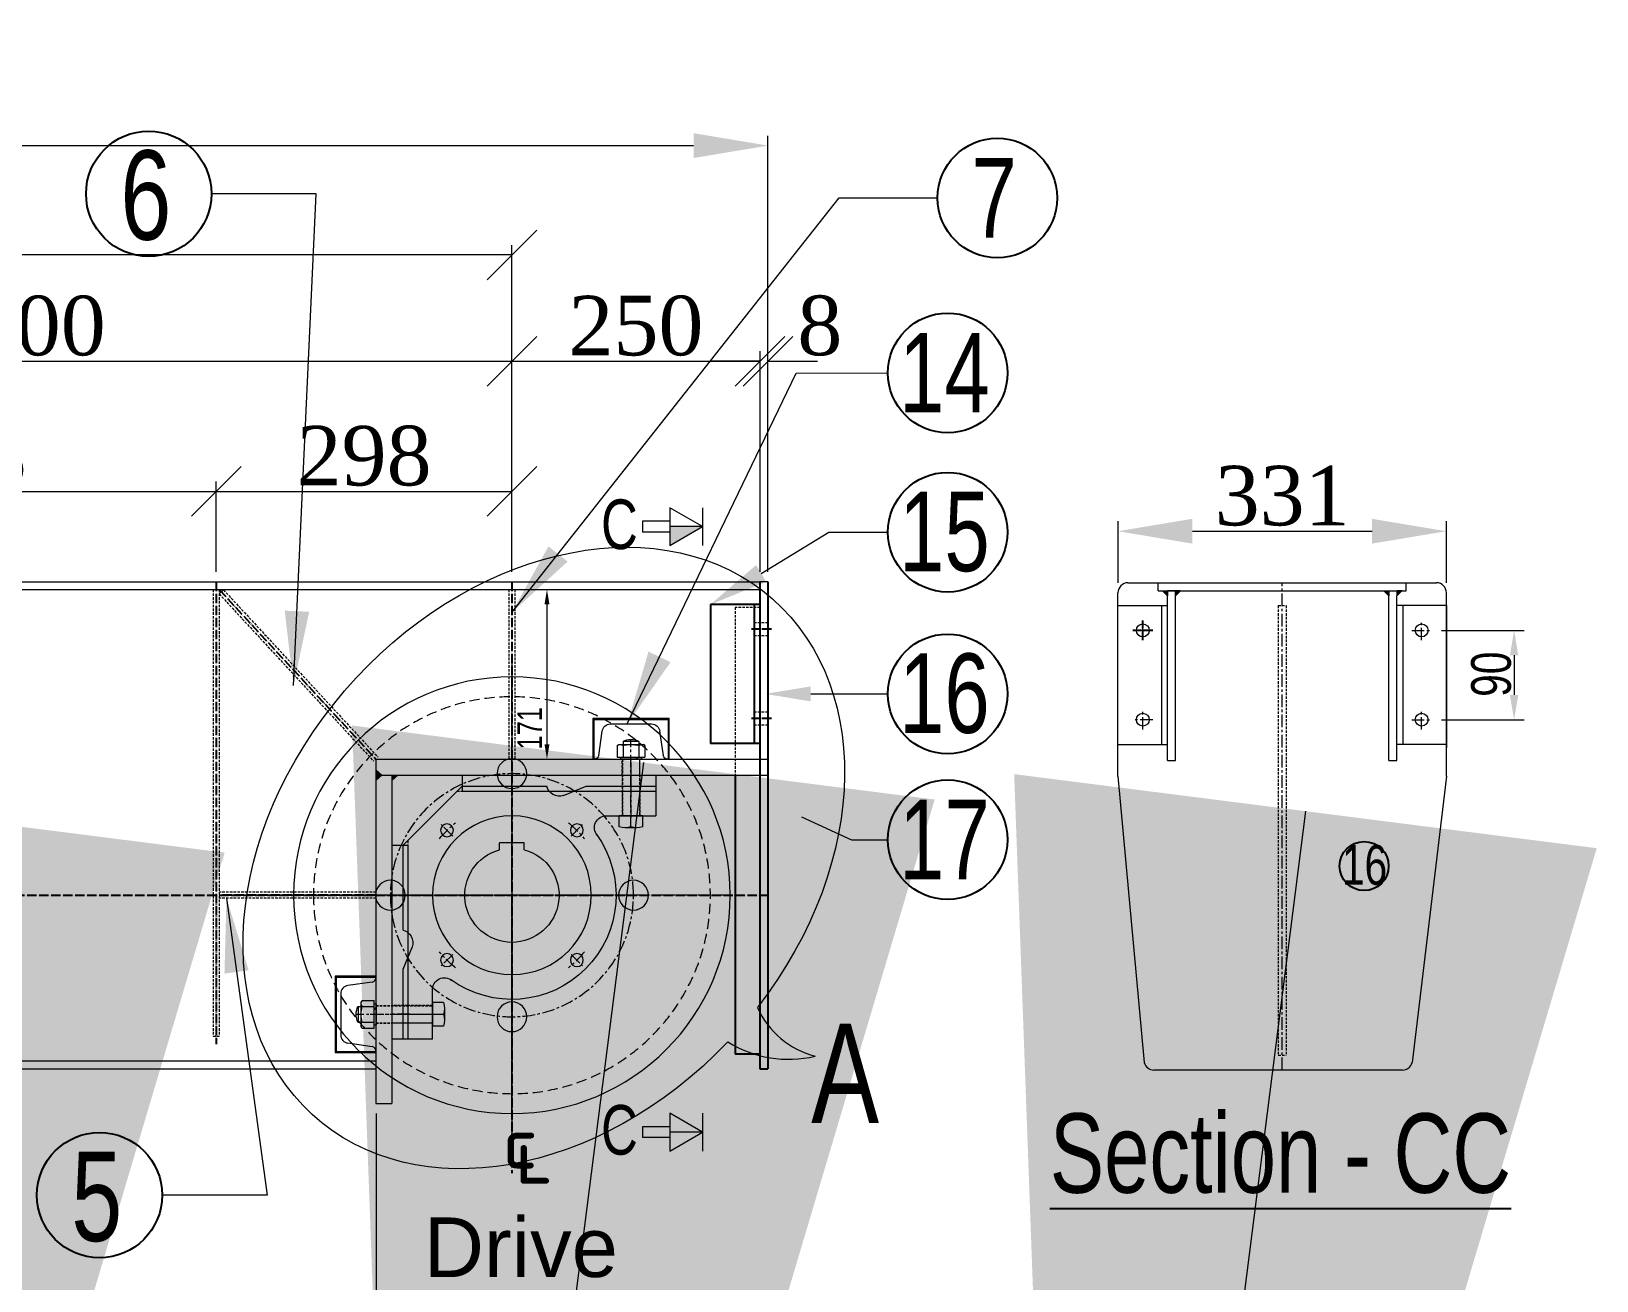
# Model space of a CAD drawing. Extents: x -1308 to 40334, y 1812 to 41869.
# Drawn here: x 29837 to 31415, y 39043 to 40302 of the extents above; entities that cross this region are included whole.
import ezdxf
from ezdxf import colors
from ezdxf.entities.mleader import LeaderData, LeaderLine
from ezdxf.math import Vec2, Vec3

# ---------------------------------------------------------------- set-up
doc = ezdxf.new("R2010")
doc.units = 0
doc.header["$LTSCALE"] = 0.4
doc.header["$MEASUREMENT"] = 0
for name, pattern in [('ACAD_ISO04W100', [30, 24, -3, 0, -3]), ('ACAD_ISO05W100', [33, 24, -3, 0, -3, 0, -3]), ('CENTER', [50.8, 31.75, -6.35, 6.35, -6.35]), ('HIDDEN', [9.525, 6.35, -3.175])]:
    doc.linetypes.add(name, pattern=pattern)
doc.layers.get('0').update_dxf_attribs({"lineweight": 20})
for name, color, linetype, lineweight in [('C.L', 3, 'CENTER', 9), ('CENTRE', 3, 'CENTER', 9), ('Dim', 7, 'Continuous', 9), ('Hidden', 2, 'HIDDEN', 13)]:
    doc.layers.add(name, color=color, linetype=linetype, lineweight=lineweight)
doc.styles.add('Rome', font='times.ttf')
doc.styles.get("Standard").update_dxf_attribs({"font": 'swisscl.ttf'})
doc.dimstyles.new('swaminathan$0', dxfattribs={"dimscale": 5, "dimtxt": 5, "dimasz": 3, "dimexe": 2, "dimexo": 2, "dimgap": 1, "dimtad": 1, "dimzin": 9, "dimdsep": 46, "dimtxsty": 'Standard', "dimcen": -2, "dimclrd": 256, "dimclre": 256, "dimclrt": 256, "dimadec": 0, "dimazin": 0, "dimtfac": 0.7, "dimtofl": 0, "dimtmove": 1, "dimatfit": 3, "dimfxl": 1, "dimtolj": 2, "dimtzin": 9, "dimlwd": -1, "dimlwe": -1, "dimarcsym": 0})
doc.dimstyles.new('swaminathan$7', dxfattribs={"dimscale": 5, "dimtxt": 5, "dimasz": 5, "dimexe": 2, "dimexo": 2, "dimgap": 3, "dimtad": 1, "dimzin": 9, "dimdsep": 46, "dimtxsty": 'Standard', "dimcen": 2, "dimclrd": 256, "dimclre": 256, "dimadec": 0, "dimazin": 0, "dimtfac": 0.7, "dimtofl": 0, "dimtmove": 1, "dimatfit": 3, "dimfxl": 1, "dimtolj": 2, "dimtzin": 9, "dimlwd": -1, "dimlwe": -1, "dimarcsym": 0})

# ---------------------------------------------------------------- blocks, each defined once
blk = doc.blocks.new('400 wh 15T LT sv')
at = {"color": 0}
for p, q in [((2369.8, 79), (2369.8, 86.1)), ((2369.8, 86.1), (2394.8, 86.1)), ((2394.8, 79), (2394.8, 86.1))]:
    blk.add_line(p, q, dxfattribs=at)
for centre, radius in [((2382.3, 33.2), 220), ((2382.3, 155.7), 15), ((2259.8, 33.2), 15), ((2504.8, 33.2), 15), ((2382.3, -89.3), 15)]:
    blk.add_circle(centre, radius, dxfattribs=at)
at = {"linetype": 'CENTER'}
blk.add_circle((2382.3, 33.2), 122.5, dxfattribs=at)
blk.add_arc((2382.3, 33.2), 47.5, 105.2575, 74.7425)
at = {"layer": 'C.L', "color": 0}
for p, q in [((2382.3, -186.8), (2382.3, 253.2)), ((2162.3, 33.2), (2602.3, 33.2))]:
    blk.add_line(p, q, dxfattribs=at)
at = {"layer": 'Hidden', "color": 0, "ltscale": 4}
blk.add_circle((2382.3, 33.2), 200, dxfattribs=at)
blk = doc.blocks.new('22218 L Block fv')
for p, q in [((-1422.7, 494.9), (-1492.7, 494.9)), ((-1492.7, 494.9), (-1492.7, 464.9)), ((-1399.6, 485.4), (-1422.7, 494.9)), ((-1297.7, 494.9), (-1382.7, 494.9)), ((-1237.7, 434.9), (-1297.7, 494.9)), ((-1442.7, 464.9), (-1492.7, 464.9)), ((-1237.7, 434.9), (-1237.7, 349.9)), ((-1247.2, 333), (-1237.7, 309.9)), ((-1237.7, 309.9), (-1237.7, 239.9)), ((-1267.7, 239.9), (-1267.7, 289.9)), ((-1267.7, 239.9), (-1237.7, 239.9))]:
    blk.add_line(p, q)
for centre, radius in [((-1347.7, 384.9), 80), ((-1413.2, 450.3), 6.5), ((-1282.3, 450.3), 6.5), ((-1413.2, 319.5), 6.5), ((-1282.3, 319.5), 6.5)]:
    blk.add_circle(centre, radius)
for centre, radius, start, end in [((-1395.6, 498), 13.2, 252.4205, 346.3054), ((-1442.9, 452.9), 12, 320.4967, 90.9275), ((-1347.7, 384.9), 105, 144.0022, 305.9978), ((-1442.9, 452.9), 12, 319.396, 319.4481), ((-1234.6, 337), 13.2, 103.6946, 197.5795), ((-1279.7, 289.7), 12, 359.0725, 129.5033)]:
    blk.add_arc(centre, radius, start, end)
at = {"layer": 'C.L'}
for p, q in [((-1467.7, 496.4), (-1467.7, 461.7)), ((-1347.7, 499.5), (-1347.7, 279.9)), ((-1347.7, 485.5), (-1347.7, 469.2)), ((-1407.3, 444.5), (-1419, 456.1)), ((-1288.2, 444.5), (-1276.5, 456.1)), ((-1233.4, 384.9), (-1452.7, 384.9)), ((-1448.4, 384.9), (-1432.1, 384.9)), ((-1247.1, 384.9), (-1263.4, 384.9)), ((-1407.3, 325.3), (-1419, 313.6)), ((-1288.2, 325.3), (-1276.5, 313.6)), ((-1347.7, 284.2), (-1347.7, 300.5)), ((-1235.7, 264.9), (-1269.7, 264.9))]:
    blk.add_line(p, q, dxfattribs=at)
for centre, start, end in [((-1340.7, 377.8), 128.5683, 141.4317), ((-1354.8, 377.8), 38.5683, 51.4317), ((-1340.7, 391.9), 218.5683, 231.4317), ((-1354.8, 391.9), 308.5683, 321.4317)]:
    blk.add_arc(centre, 102.5, start, end, dxfattribs=at)
at = {"layer": 'Hidden'}
for p, q in [((-1410.6, 489.9), (-1492.7, 489.9)), ((-1476.5, 489.9), (-1476.5, 464.9)), ((-1459, 489.9), (-1459, 464.9)), ((-1292.2, 489.9), (-1385.2, 489.9)), ((-1242.7, 439.9), (-1242.7, 347.5)), ((-1242.7, 322.1), (-1242.7, 239.9)), ((-1267.7, 273.6), (-1242.7, 273.6)), ((-1267.7, 256.1), (-1242.7, 256.1))]:
    blk.add_line(p, q, dxfattribs=at)
blk = doc.blocks.new('22218 Key fv')
for p, q in [((-1302.7, 182.6), (-1497.7, 182.6)), ((-1497.7, 182.6), (-1497.7, 166.6)), ((-1302.7, 182.6), (-1302.7, 166.6)), ((-1302.7, 166.6), (-1497.7, 166.6))]:
    blk.add_line(p, q)
at = {"layer": 'C.L'}
blk.add_line((-1472.7, 184.6), (-1472.7, 164.6), dxfattribs=at)
at = {"layer": 'Hidden'}
for p, q in [((-1481.5, 182.6), (-1481.5, 166.6)), ((-1464, 182.6), (-1464, 166.6))]:
    blk.add_line(p, q, dxfattribs=at)
blk = doc.blocks.new('ISMC 75')
for p, q in [((136.8, 97), (136.8, 22)), ((136.8, 97), (176.8, 97)), ((176.8, 97), (176.8, 96.5)), ((141.2, 80.2), (141.2, 38.8)), ((172.9, 92), (148.5, 88.6)), ((136.8, 22), (176.8, 22)), ((172.9, 26.9), (148.5, 30.4)), ((176.8, 22), (176.8, 22.5))]:
    blk.add_line(p, q)
for centre, radius, start, end in [((172.3, 96.5), 4.5, 278, 0), ((149.7, 80.2), 8.5, 98, 180), ((149.7, 38.8), 8.5, 180, 262), ((172.3, 22.5), 4.5, 360, 82)]:
    blk.add_arc(centre, radius, start, end)
blk = doc.blocks.new('A$C33674D96')
blk.add_blockref('ISMC 75', (-136.8, -97))
blk = doc.blocks.new('gfhjfgj')
for p, q in [((-1133.4, -173), (-1133.4, -188)), ((-1117.4, -173), (-1117.4, -188)), ((-1139.3, -177), (-1139.3, -189)), ((-1111.6, -189), (-1139.3, -189)), ((-1113, -176), (-1137.9, -176)), ((-1133.4, -176), (-1136.4, -176)), ((-1136.1, -189), (-1136.1, -191)), ((-1117.4, -176), (-1133.4, -176)), ((-1133.4, -182), (-1133.4, -189)), ((-1114.6, -176), (-1117.4, -176)), ((-1117.4, -182), (-1117.4, -189)), ((-1114.8, -189), (-1114.8, -191)), ((-1111.6, -177), (-1111.6, -189)), ((-1136.1, -191), (-1114.8, -191)), ((-1137.4, -259), (-1137.4, -248)), ((-1137.4, -248), (-1113.4, -248)), ((-1113.4, -259), (-1113.4, -248)), ((-1131.4, -260), (-1125.4, -260)), ((-1125.4, -260), (-1119.4, -260))]:
    blk.add_line(p, q)
at = {"color": 0}
for p, q in [((-1133.4, -173), (-1117.4, -173)), ((-1139.3, -177), (-1137.9, -176)), ((-1132.7, -191), (-1130.5, -189)), ((-1132, -191), (-1129.8, -189)), ((-1111.6, -177), (-1113, -176))]:
    blk.add_line(p, q, dxfattribs=at)
for centre, radius, start, end in [((-1125.4, -188), 17, 61.9275, 118.0725), ((-1136.4, -180.8), 4.78, 52.2509, 127.7491), ((-1125.4, -208.5), 32.5, 75.75, 104.25), ((-1114.5, -180.8), 4.78, 52.2509, 127.7491), ((-1131.4, -241.5), 18.5, 251.0754, 288.9246), ((-1119.4, -241.5), 18.5, 251.0754, 288.9246)]:
    blk.add_arc(centre, radius, start, end)
at = {"layer": 'CENTRE'}
blk.add_line((-1125.4, -260), (-1125.4, -171), dxfattribs=at)
at = {"layer": 'Hidden'}
for p, q in [((-1133.9, -191), (-1133.9, -248)), ((-1116.9, -191), (-1116.9, -248))]:
    blk.add_line(p, q, dxfattribs=at)
blk = doc.blocks.new('*D979')
at = {"transparency": 16777216}
for p, q in [((27008.3, 39236.6), (27008.3, 38996.1)), ((30184.3, 39211.6), (30184.3, 38996.1)), ((27023.3, 39006.1), (30169.3, 39006.1))]:
    blk.add_line(p, q, dxfattribs=at)
for points in [[(27023.3, 39008.6), (27023.3, 39003.6), (27008.3, 39006.1)], [(30169.3, 39008.6), (30169.3, 39003.6), (30184.3, 39006.1)]]:
    blk.add_solid(points, dxfattribs=at)
at = {"transparency": 16777216, "insert": (29725.8, 39023.9), "char_height": 25, "attachment_point": 5}
blk.add_mtext('\\A2;3176', dxfattribs=at)
blk = doc.blocks.new('*D1133')
at = {"layer": 'Dim', "transparency": 16777216}
for p, q in [((26613.3, 39757.6), (26613.3, 40197)), ((26688.3, 40187), (30504.3, 40187)), ((30579.3, 39757.6), (30579.3, 40197))]:
    blk.add_line(p, q, dxfattribs=at)
for points in [[(26688.3, 40199.5), (26688.3, 40174.5), (26613.3, 40187)], [(30504.3, 40199.5), (30504.3, 40174.5), (30579.3, 40187)]]:
    blk.add_solid(points, dxfattribs=at)
at = {"layer": 'Dim', "lineweight": -2, "transparency": 16777216, "insert": (28596.3, 40222.6), "char_height": 60, "attachment_point": 5, "style": 'Rome'}
blk.add_mtext('\\A2;3966', dxfattribs=at)
blk = doc.blocks.new('_Oblique')
at = {"layer": 'Dim', "color": 0, "lineweight": -2}
blk.add_line((-0.5, -0.5), (0.5, 0.5), dxfattribs=at)
blk = doc.blocks.new('*D1136')
at = {"layer": 'Dim', "transparency": 16777216}
for p, q in [((26871.3, 39757.6), (26871.3, 40086.8)), ((30321.3, 40076.8), (26871.3, 40076.8)), ((30321.3, 39757.6), (30321.3, 40086.8))]:
    blk.add_line(p, q, dxfattribs=at)
at = {"layer": 'Dim', "transparency": 16777216, "xscale": 50, "yscale": 50, "zscale": 50, "rotation": 180}
blk.add_blockref('_Oblique', (26871.3, 40076.8), dxfattribs=at)
at = {"layer": 'Dim', "transparency": 16777216, "xscale": 50, "yscale": 50, "zscale": 50}
blk.add_blockref('_Oblique', (30321.3, 40076.8), dxfattribs=at)
at = {"layer": 'Dim', "lineweight": -2, "transparency": 16777216, "insert": (28596.3, 40112.5), "char_height": 60, "attachment_point": 5, "style": 'Rome'}
blk.add_mtext('\\A2;WHEEL BASE - 3450', dxfattribs=at)
blk = doc.blocks.new('*D1148')
at = {"layer": 'Dim', "transparency": 16777216}
for p, q in [((29505.3, 39757.6), (29505.3, 39848.5)), ((29505.3, 39838.5), (30023.3, 39838.5)), ((30023.3, 39757.6), (30023.3, 39848.5))]:
    blk.add_line(p, q, dxfattribs=at)
at = {"layer": 'Dim', "transparency": 16777216, "xscale": 50, "yscale": 50, "zscale": 50, "rotation": 180}
blk.add_blockref('_Oblique', (29505.3, 39838.5), dxfattribs=at)
at = {"layer": 'Dim', "transparency": 16777216, "xscale": 50, "yscale": 50, "zscale": 50}
blk.add_blockref('_Oblique', (30023.3, 39838.5), dxfattribs=at)
at = {"layer": 'Dim', "lineweight": -2, "transparency": 16777216, "insert": (29764.3, 39874), "char_height": 60, "attachment_point": 5, "style": 'Rome'}
blk.add_mtext('\\A2;518', dxfattribs=at)
blk = doc.blocks.new('*D1149')
at = {"layer": 'Dim', "transparency": 16777216}
for p, q in [((29505.3, 39757.6), (29505.3, 39848.5)), ((29505.3, 39838.5), (30023.3, 39838.5)), ((30023.3, 39757.6), (30023.3, 39848.5))]:
    blk.add_line(p, q, dxfattribs=at)
at = {"layer": 'Dim', "transparency": 16777216, "xscale": 50, "yscale": 50, "zscale": 50, "rotation": 180}
blk.add_blockref('_Oblique', (29505.3, 39838.5), dxfattribs=at)
at = {"layer": 'Dim', "transparency": 16777216, "xscale": 50, "yscale": 50, "zscale": 50}
blk.add_blockref('_Oblique', (30023.3, 39838.5), dxfattribs=at)
at = {"layer": 'Dim', "lineweight": -2, "transparency": 16777216, "insert": (29764.3, 39874), "char_height": 60, "attachment_point": 5, "style": 'Rome'}
blk.add_mtext('\\A2;518', dxfattribs=at)
blk = doc.blocks.new('*D1151')
at = {"layer": 'Dim', "transparency": 16777216}
for p, q in [((30023.3, 39757.6), (30023.3, 39848.5)), ((30023.3, 39838.5), (30321.3, 39838.5)), ((30321.3, 39757.6), (30321.3, 39848.5))]:
    blk.add_line(p, q, dxfattribs=at)
at = {"layer": 'Dim', "transparency": 16777216, "xscale": 50, "yscale": 50, "zscale": 50, "rotation": 180}
blk.add_blockref('_Oblique', (30023.3, 39838.5), dxfattribs=at)
at = {"layer": 'Dim', "transparency": 16777216, "xscale": 50, "yscale": 50, "zscale": 50}
blk.add_blockref('_Oblique', (30321.3, 39838.5), dxfattribs=at)
at = {"layer": 'Dim', "lineweight": -2, "transparency": 16777216, "insert": (30172.3, 39874.1), "char_height": 60, "attachment_point": 5, "style": 'Rome'}
blk.add_mtext('\\A2;298', dxfattribs=at)
blk = doc.blocks.new('*D1152')
at = {"layer": 'Dim', "transparency": 16777216}
for p, q in [((30023.3, 39757.6), (30023.3, 39848.5)), ((30023.3, 39838.5), (30321.3, 39838.5)), ((30321.3, 39757.6), (30321.3, 39848.5))]:
    blk.add_line(p, q, dxfattribs=at)
at = {"layer": 'Dim', "transparency": 16777216, "xscale": 50, "yscale": 50, "zscale": 50, "rotation": 180}
blk.add_blockref('_Oblique', (30023.3, 39838.5), dxfattribs=at)
at = {"layer": 'Dim', "transparency": 16777216, "xscale": 50, "yscale": 50, "zscale": 50}
blk.add_blockref('_Oblique', (30321.3, 39838.5), dxfattribs=at)
at = {"layer": 'Dim', "lineweight": -2, "transparency": 16777216, "insert": (30172.3, 39874.1), "char_height": 60, "attachment_point": 5, "style": 'Rome'}
blk.add_mtext('\\A2;298', dxfattribs=at)
blk = doc.blocks.new('*D1153')
at = {"layer": 'Dim', "transparency": 16777216}
for p, q in [((30571.3, 39757.6), (30571.3, 39979.7)), ((30579.3, 39757.6), (30579.3, 39979.7)), ((30571.3, 39969.7), (30521.3, 39969.7)), ((30579.3, 39969.7), (30629.3, 39969.7))]:
    blk.add_line(p, q, dxfattribs=at)
at = {"layer": 'Dim', "transparency": 16777216, "xscale": 50, "yscale": 50, "zscale": 50}
blk.add_blockref('_Oblique', (30571.3, 39969.7), dxfattribs=at)
at = {"layer": 'Dim', "transparency": 16777216, "xscale": 50, "yscale": 50, "zscale": 50, "rotation": 180}
blk.add_blockref('_Oblique', (30579.3, 39969.7), dxfattribs=at)
at = {"layer": 'Dim', "lineweight": -2, "transparency": 16777216, "insert": (30631.6, 40005.3), "char_height": 60, "attachment_point": 5, "style": 'Rome'}
blk.add_mtext('\\A2;8', dxfattribs=at)
blk = doc.blocks.new('*D1154')
at = {"layer": 'Dim', "transparency": 16777216}
for p, q in [((30321.3, 39757.6), (30321.3, 39979.7)), ((30571.3, 39757.6), (30571.3, 39979.7)), ((30321.3, 39969.7), (30571.3, 39969.7))]:
    blk.add_line(p, q, dxfattribs=at)
at = {"layer": 'Dim', "transparency": 16777216, "xscale": 50, "yscale": 50, "zscale": 50, "rotation": 180}
blk.add_blockref('_Oblique', (30321.3, 39969.7), dxfattribs=at)
at = {"layer": 'Dim', "transparency": 16777216, "xscale": 50, "yscale": 50, "zscale": 50}
blk.add_blockref('_Oblique', (30571.3, 39969.7), dxfattribs=at)
at = {"layer": 'Dim', "lineweight": -2, "transparency": 16777216, "insert": (30446.3, 40005.2), "char_height": 60, "attachment_point": 5, "style": 'Rome'}
blk.add_mtext('\\A2;250', dxfattribs=at)
blk = doc.blocks.new('*D1155')
at = {"layer": 'Dim', "transparency": 16777216}
for p, q in [((29321.3, 39769.6), (29321.3, 39979.7)), ((30321.3, 39757.6), (30321.3, 39979.7)), ((29321.3, 39969.7), (30321.3, 39969.7))]:
    blk.add_line(p, q, dxfattribs=at)
at = {"layer": 'Dim', "transparency": 16777216, "xscale": 50, "yscale": 50, "zscale": 50, "rotation": 180}
blk.add_blockref('_Oblique', (29321.3, 39969.7), dxfattribs=at)
at = {"layer": 'Dim', "transparency": 16777216, "xscale": 50, "yscale": 50, "zscale": 50}
blk.add_blockref('_Oblique', (30321.3, 39969.7), dxfattribs=at)
at = {"layer": 'Dim', "lineweight": -2, "transparency": 16777216, "insert": (29821.3, 40005.2), "char_height": 60, "attachment_point": 5, "style": 'Rome'}
blk.add_mtext('\\A2;1000', dxfattribs=at)
blk = doc.blocks.new('Section Aerrow')
at = {"layer": 'Dim'}
blk.add_hatch(color=256, dxfattribs=at).paths.add_polyline_path([(0, 0), (-4.13, 2.38), (-4.13, 0)])
for p, q in [((0, -2.38), (0, 2.38)), ((-4.13, 0.69), (-7.57, 0.69)), ((-7.57, -0.69), (-7.57, 0.69)), ((0, 0), (-4.13, 0)), ((-4.13, -0.69), (-7.57, -0.69))]:
    blk.add_line(p, q, dxfattribs=at)
blk.add_lwpolyline([(0, 0), (-4.13, -2.38), (-4.13, 2.38)], close=True, dxfattribs=at)
blk = doc.blocks.new('*D1187')
at = {"transparency": 16777216}
for p, q in [((31258.1, 39698.4), (31341.3, 39698.4)), ((31331.3, 39673.4), (31331.3, 39633.4)), ((31258.1, 39608.4), (31341.3, 39608.4))]:
    blk.add_line(p, q, dxfattribs=at)
for points in [[(31327.1, 39673.4), (31335.5, 39673.4), (31331.3, 39698.4)], [(31327.1, 39633.4), (31335.5, 39633.4), (31331.3, 39608.4)]]:
    blk.add_solid(points, dxfattribs=at)
at = {"transparency": 16777216, "insert": (31308.3, 39654.3), "char_height": 40, "attachment_point": 5, "rotation": 90}
blk.add_mtext('\\A2;90', dxfattribs=at)
blk = doc.blocks.new('*D1188')
at = {"layer": 'Dim', "transparency": 16777216}
for p, q in [((30932.1, 39746.4), (30932.1, 39808.4)), ((31263.1, 39746.4), (31263.1, 39808.4)), ((31007.1, 39798.4), (31188.1, 39798.4))]:
    blk.add_line(p, q, dxfattribs=at)
for points in [[(31007.1, 39810.9), (31007.1, 39785.9), (30932.1, 39798.4)], [(31188.1, 39810.9), (31188.1, 39785.9), (31263.1, 39798.4)]]:
    blk.add_solid(points, dxfattribs=at)
at = {"layer": 'Dim', "lineweight": -2, "transparency": 16777216, "insert": (31097.6, 39833.9), "char_height": 60, "attachment_point": 5, "style": 'Rome'}
blk.add_mtext('\\A2;331', dxfattribs=at)
blk = doc.blocks.new('*D1361')
at = {"transparency": 16777216}
for p, q in [((30328.3, 39739.6), (30366.6, 39739.6)), ((30356.6, 39724.6), (30356.6, 39583.6)), ((30334.3, 39568.6), (30366.6, 39568.6))]:
    blk.add_line(p, q, dxfattribs=at)
for points in [[(30354.1, 39724.6), (30359.1, 39724.6), (30356.6, 39739.6)], [(30354.1, 39583.6), (30359.1, 39583.6), (30356.6, 39568.6)]]:
    blk.add_solid(points, dxfattribs=at)
at = {"transparency": 16777216, "insert": (30339.1, 39599.8), "char_height": 25, "attachment_point": 5, "rotation": 90}
blk.add_mtext('\\A2;171', dxfattribs=at)
blk = doc.blocks.new('Rib 1 15T')
at = {"color": 0}
ml = blk.add_multileader_mtext('Standard', dxfattribs=at)
ml.set_content('15x45%%D')
ml.set_leader_properties(linetype='ByLayer', lineweight=-1)
ml.build(insert=Vec2(0, 0))
ml.multileader.update_dxf_attribs({"text_right_attachment_type": 6, "dogleg_length": 0.36, "arrow_head_size": 1200})
ctx = ml.context
ctx.base_point, ctx.char_height, ctx.arrow_head_size, ctx.landing_gap_size, ctx.plane_origin = Vec3(22335.569, 29214.819), 40, 1200, 0.09, Vec3(22325.346, 29170.736)
ctx.right_attachment = 6
notes = []
notes.append((ctx, [(0, (1, 1, 0), (22324.948, 29214.819), (1, 0), 10.621, [(0, [(22320.02, 29176.063)], 0, [])])]))
ctx.mtext.insert, ctx.mtext.flow_direction = Vec3(22335.659, 29235.226), 5
for ctx, leaders in notes:
    for number, flags, end, landing, length, lines in leaders:
        leader = LeaderData()
        leader.index, (leader.has_last_leader_line, leader.has_dogleg_vector, leader.attachment_direction) = number, flags
        leader.last_leader_point, leader.dogleg_vector, leader.dogleg_length = Vec3(end), Vec3(landing), length
        for number, points, colour, breaks in lines:
            line = LeaderLine()
            line.index, line.vertices, line.color, line.breaks = number, Vec3.list(points), colors.encode_raw_color(colour), breaks
            leader.lines.append(line)
        ctx.leaders.append(leader)
blk = doc.blocks.new('Rib3 15T')
at = {"color": 0}
ml = blk.add_multileader_mtext('Standard', dxfattribs=at)
ml.set_content('15x45%%D')
ml.set_leader_properties(linetype='ByLayer', lineweight=-1)
ml.build(insert=Vec2(0, 0))
ml.multileader.update_dxf_attribs({"text_right_attachment_type": 6, "dogleg_length": 0.36, "arrow_head_size": 1200})
ctx = ml.context
ctx.base_point, ctx.char_height, ctx.arrow_head_size, ctx.landing_gap_size, ctx.plane_origin = Vec3(23242.034, 29157.819), 40, 1200, 0.09, Vec3(23231.811, 29113.736)
ctx.right_attachment = 6
notes = []
notes.append((ctx, [(0, (1, 1, 0), (23231.413, 29157.819), (1, 0), 10.621, [(0, [(23226.484, 29119.063)], 0, [])])]))
ctx.mtext.insert, ctx.mtext.flow_direction = Vec3(23242.124, 29178.226), 5
for ctx, leaders in notes:
    for number, flags, end, landing, length, lines in leaders:
        leader = LeaderData()
        leader.index, (leader.has_last_leader_line, leader.has_dogleg_vector, leader.attachment_direction) = number, flags
        leader.last_leader_point, leader.dogleg_vector, leader.dogleg_length = Vec3(end), Vec3(landing), length
        for number, points, colour, breaks in lines:
            line = LeaderLine()
            line.index, line.vertices, line.color, line.breaks = number, Vec3.list(points), colors.encode_raw_color(colour), breaks
            leader.lines.append(line)
        ctx.leaders.append(leader)
blk = doc.blocks.new('Rib2 15T')
at = {"color": 0}
ml = blk.add_multileader_mtext('Standard', dxfattribs=at)
ml.set_content('15x45%%D')
ml.set_leader_properties(linetype='ByLayer', lineweight=-1)
ml.build(insert=Vec2(0, 0))
ml.multileader.update_dxf_attribs({"text_right_attachment_type": 6, "dogleg_length": 0.36, "arrow_head_size": 1200})
ctx = ml.context
ctx.base_point, ctx.char_height, ctx.arrow_head_size, ctx.landing_gap_size, ctx.plane_origin = Vec3(22772.127, 29181.819), 40, 1200, 0.09, Vec3(22761.904, 29137.736)
ctx.right_attachment = 6
notes = []
notes.append((ctx, [(0, (1, 1, 0), (22761.506, 29181.819), (1, 0), 10.621, [(0, [(22756.578, 29143.063)], 0, [])])]))
ctx.mtext.insert, ctx.mtext.flow_direction = Vec3(22772.217, 29202.226), 5
for ctx, leaders in notes:
    for number, flags, end, landing, length, lines in leaders:
        leader = LeaderData()
        leader.index, (leader.has_last_leader_line, leader.has_dogleg_vector, leader.attachment_direction) = number, flags
        leader.last_leader_point, leader.dogleg_vector, leader.dogleg_length = Vec3(end), Vec3(landing), length
        for number, points, colour, breaks in lines:
            line = LeaderLine()
            line.index, line.vertices, line.color, line.breaks = number, Vec3.list(points), colors.encode_raw_color(colour), breaks
            leader.lines.append(line)
        ctx.leaders.append(leader)

msp = doc.modelspace()

# ---------------------------------------------------------------- hatches: boundary and pattern name
for points in [[(30982.092, 39738.443), (30977.092, 39738.443), (30982.092, 39733.443)], [(30982.092, 39738.443), (30977.092, 39738.443), (30982.092, 39733.443)], [(30990.092, 39738.443), (30995.092, 39738.443), (30990.092, 39733.443)], [(31205.092, 39738.443), (31200.092, 39738.443), (31205.092, 39733.443)], [(31205.092, 39738.443), (31200.092, 39738.443), (31205.092, 39733.443)], [(31213.092, 39738.443), (31218.092, 39738.443), (31213.092, 39733.443)]]:
    msp.add_hatch(color=256).paths.add_polyline_path(points)
h = msp.add_hatch(color=0)
h.dxf.hatch_style = 1
h.paths.add_polyline_path([(30184.29, 39552.552), (30185.829, 39552.552), (30188.063, 39550.54), (30185.826, 39548.518), (30184.29, 39549.901)])
h.paths.add_polyline_path([(30185.829, 39552.552), (30190.29, 39552.552), (30188.063, 39550.54)])
h.paths.add_polyline_path([(30184.29, 39549.901), (30185.826, 39548.518), (30184.29, 39547.129)])
h.paths.add_polyline_path([(30184.29, 39557.976), (30190.29, 39552.552), (30185.829, 39552.552), (30184.29, 39553.938)])
h.paths.add_polyline_path([(30184.29, 39553.938), (30185.829, 39552.552), (30184.29, 39552.552)], flags=17)
h = msp.add_hatch(color=0)
h.dxf.hatch_style = 1
h.paths.add_polyline_path([(30200.29, 39552.552), (30206.29, 39552.552), (30200.29, 39547.129)])

# ---------------------------------------------------------------- linework, layer by layer
at = {"color": 0}
for p, q in [((26621.29, 39747.552), (30571.29, 39747.552)), ((30579.29, 39747.552), (30571.29, 39747.552)), ((26621.29, 39739.552), (30571.29, 39739.552)), ((30026.29, 39735.132), (30030.697, 39739.204)), ((30479.79, 39609.552), (30402.79, 39609.552)), ((30402.79, 39609.552), (30402.79, 39568.552)), ((30479.79, 39568.579), (30479.79, 39609.552)), ((30184.29, 39568.552), (30579.29, 39568.552)), ((30184.29, 39568.552), (30184.29, 39221.552)), ((30190.29, 39552.552), (30184.29, 39557.976)), ((30184.29, 39552.552), (30579.29, 39552.552)), ((30190.29, 39552.552), (30184.29, 39547.129)), ((30200.29, 39552.552), (30200.29, 39221.552)), ((30206.29, 39552.552), (30200.29, 39547.129)), ((30184.29, 39350.052), (30143.29, 39350.052)), ((30143.29, 39350.052), (30143.29, 39273.052)), ((30143.29, 39273.052), (30184.29, 39273.052)), ((27008.29, 39264.552), (30184.29, 39264.552)), ((27008.29, 39256.552), (30184.29, 39256.552)), ((30184.29, 39221.552), (30200.29, 39221.552))]:
    msp.add_line(p, q, dxfattribs=at)
at = {"color": 7, "true_color": 0xffffff}
for p, q in [((30571.29, 39747.552), (30571.29, 39553.552)), ((30321.29, 39666.552), (30321.29, 39176.552))]:
    msp.add_line(p, q, dxfattribs=at)
for p, q in [((30942.092, 39746.443), (31253.092, 39746.443)), ((30972.592, 39746.443), (31222.592, 39746.443)), ((30972.592, 39738.443), (30972.592, 39746.443)), ((31222.592, 39738.443), (31222.592, 39746.443)), ((30932.092, 39551.443), (30932.092, 39736.443)), ((30972.592, 39738.443), (31222.592, 39738.443)), ((30976.592, 39738.443), (30981.592, 39738.443)), ((30976.592, 39738.443), (30981.592, 39738.443)), ((30982.092, 39733.443), (30977.092, 39738.443)), ((30982.092, 39733.443), (30977.092, 39738.443)), ((30981.592, 39738.443), (30989.592, 39738.443)), ((30992.092, 39738.443), (30982.092, 39738.443)), ((30982.092, 39738.443), (30982.092, 39733.443)), ((30982.092, 39567.443), (30982.092, 39738.443)), ((30982.092, 39738.443), (30982.092, 39733.443)), ((30994.592, 39738.443), (30989.592, 39738.443)), ((30990.092, 39567.443), (30990.092, 39738.443)), ((30990.092, 39738.443), (30990.092, 39733.443)), ((30990.092, 39733.443), (30995.092, 39738.443)), ((31205.092, 39733.443), (31200.092, 39738.443)), ((31205.092, 39733.443), (31200.092, 39738.443)), ((31200.592, 39738.443), (31205.592, 39738.443)), ((31200.592, 39738.443), (31205.592, 39738.443)), ((31205.092, 39738.443), (31205.092, 39733.443)), ((31205.092, 39738.443), (31205.092, 39733.443)), ((31205.092, 39567.443), (31205.092, 39733.443)), ((31213.092, 39738.443), (31213.092, 39733.443)), ((31213.092, 39733.443), (31218.092, 39738.443)), ((31213.092, 39567.443), (31213.092, 39733.443)), ((31218.592, 39738.443), (31213.592, 39738.443)), ((31263.092, 39551.443), (31263.092, 39736.443)), ((30932.092, 39723.443), (30982.092, 39723.443)), ((30976.092, 39723.443), (30976.092, 39583.443)), ((31263.092, 39723.443), (31213.092, 39723.443)), ((31219.092, 39723.443), (31219.092, 39583.443)), ((31263.092, 39723.443), (31263.092, 39580.183)), ((30932.092, 39583.443), (30982.092, 39583.443)), ((31263.092, 39583.443), (31213.092, 39583.443)), ((30982.092, 39567.443), (30990.092, 39567.443)), ((31205.092, 39567.443), (31213.092, 39567.443)), ((30932.092, 39551.443), (30958.592, 39262.955)), ((31263.092, 39551.443), (31228.592, 39262.955)), ((31218.907, 39255.443), (30968.278, 39255.443))]:
    msp.add_line(p, q)
for centre in [(30957.092, 39698.443), (30957.092, 39698.443), (31238.092, 39698.443), (30957.092, 39608.443), (31238.092, 39608.443)]:
    msp.add_circle(centre, 6.5)
for centre, start, end in [((30942.092, 39736.443), 90, 180), ((31253.092, 39736.443), 0, 90), ((30968.278, 39265.443), 194.408634, 270), ((31218.907, 39265.443), 270, 345.591366)]:
    msp.add_arc(centre, 10, start, end)
at = {"color": 0}
for centre, radius, start, end in [((30648.999, 39354.75), 88.161, 204.308737, 255.542627), ((30600.286, 39383.155), 116.866, 238.267246, 283.20849)]:
    msp.add_arc(centre, radius, start, end, dxfattribs=at)
at = {"color": 0, "extrusion": (0, 0, -1)}
msp.add_ellipse((30353.381, 39469.081), major_axis=(-231.34, -260.354), ratio=0.75217455, start_param=4.75650722, end_param=10.90819113, dxfattribs=at)
at = {"layer": 'C.L', "color": 0}
for p, q in [((31097.592, 39255.443), (31097.592, 39746.443)), ((30967.092, 39698.443), (30947.092, 39698.443)), ((30957.092, 39688.443), (30957.092, 39708.443)), ((31228.092, 39698.443), (31248.092, 39698.443)), ((31238.092, 39688.443), (31238.092, 39708.443)), ((30957.092, 39598.443), (30957.092, 39618.443)), ((31238.092, 39598.443), (31238.092, 39618.443)), ((30967.092, 39608.443), (30947.092, 39608.443)), ((31228.092, 39608.443), (31248.092, 39608.443))]:
    msp.add_line(p, q, dxfattribs=at)
at = {"layer": 'CENTRE', "color": 0, "linetype": 'ACAD_ISO04W100', "lineweight": -2}
for p, q in [((30023.29, 39747.552), (30023.29, 39281.552)), ((30321.29, 39747.552), (30321.29, 39151.552)), ((30026.29, 39739.552), (30184.29, 39568.552)), ((30582.79, 39699.552), (30562.79, 39699.552)), ((30967.092, 39698.443), (30947.092, 39698.443)), ((30957.092, 39688.443), (30957.092, 39708.443)), ((30582.79, 39609.552), (30562.79, 39609.552)), ((27134.29, 39431.552), (30579.29, 39431.552)), ((30184.29, 39431.552), (30026.29, 39431.552))]:
    msp.add_line(p, q, dxfattribs=at)
at = {"layer": 'CENTRE'}
for p, q in [((30441.29, 39552.552), (30441.29, 39569.454)), ((30178.388, 39311.552), (30206.192, 39311.552))]:
    msp.add_line(p, q, dxfattribs=at)
at = {"layer": 'Dim', "lineweight": -2}
for p, q in [((30571.29, 39747.552), (30571.29, 39256.552)), ((30579.29, 39747.552), (30579.29, 39256.552)), ((30571.29, 39724.552), (30521.29, 39724.552)), ((30521.29, 39724.552), (30521.29, 39584.552)), ((30565.29, 39724.552), (30565.29, 39584.552)), ((30571.29, 39584.552), (30521.29, 39584.552)), ((30546.29, 39552.552), (30546.29, 39271.552)), ((30571.29, 39271.552), (30546.29, 39271.552)), ((30571.29, 39256.552), (30579.29, 39256.552))]:
    msp.add_line(p, q, dxfattribs=at)
at = {"layer": 'Dim', "color": 0, "lineweight": -2}
for centre in [(29955.205, 40138.46), (29905.667, 39129.349)]:
    msp.add_circle(centre, 63.152, dxfattribs=at)
at = {"layer": 'Dim', "lineweight": -2}
for centre, radius in [((30810.464, 40134.198), 60.272), ((30760.463, 39957.917), 60.272), ((30760.464, 39797.402), 60.272), ((30760.464, 39634.437), 60.272), ((30760.374, 39487.54), 60.272), ((31180.173, 39461.008), 24.697)]:
    msp.add_circle(centre, radius, dxfattribs=at)
at = {"layer": 'Hidden', "color": 0}
for p, q in [((30020.29, 39739.552), (30020.29, 39289.552)), ((30026.29, 39739.552), (30026.29, 39289.552)), ((30026.29, 39735.132), (30182.086, 39566.517)), ((30030.697, 39739.204), (30186.493, 39570.588)), ((30318.29, 39739.552), (30318.29, 39568.552)), ((30324.29, 39739.552), (30324.29, 39568.552)), ((31093.592, 39723.443), (31093.592, 39270.443)), ((31093.592, 39723.443), (31101.592, 39723.443)), ((31101.592, 39723.443), (31101.592, 39270.443)), ((30184.29, 39434.552), (30026.29, 39434.552)), ((30184.29, 39428.552), (30026.29, 39428.552)), ((30020.29, 39289.552), (30026.29, 39289.552)), ((31093.592, 39270.443), (31101.592, 39270.443))]:
    msp.add_line(p, q, dxfattribs=at)
at = {"layer": 'Hidden'}
for p, q in [((30571.29, 39721.552), (30546.29, 39721.552)), ((30571.29, 39721.552), (30546.29, 39721.552)), ((30546.29, 39721.552), (30546.29, 39552.552)), ((30579.29, 39706.052), (30565.29, 39706.052)), ((30579.29, 39693.052), (30565.29, 39693.052)), ((30579.29, 39616.052), (30565.29, 39616.052)), ((30579.29, 39603.052), (30565.29, 39603.052)), ((30432.54, 39552.552), (30432.54, 39568.552)), ((30450.04, 39552.552), (30450.04, 39568.552)), ((30184.29, 39320.302), (30200.29, 39320.302)), ((30184.29, 39302.802), (30200.29, 39302.802))]:
    msp.add_line(p, q, dxfattribs=at)

# ---------------------------------------------------------------- block references
at = {"linetype": 'ACAD_ISO05W100', "xscale": -1}
msp.add_blockref('400 wh 15T LT sv', (32703.582, 39398.391), dxfattribs=at)
at = {"color": 0, "xscale": 1.5, "yscale": 1.5, "zscale": 1.5}
for name, p in [('Rib 1 15T', (-3253.32, -5984.407)), ('Rib3 15T', (-3945.813, -5947.932)), ('Rib2 15T', (-4623.735, -5988.39))]:
    msp.add_blockref(name, p, dxfattribs=at)
at = {"color": 7, "true_color": 0xffffff, "xscale": -1, "rotation": 90}
msp.add_blockref('A$C33674D96', (30403.79, 39608.552), dxfattribs=at)
at = {"linetype": 'Continuous', "xscale": -1}
msp.add_blockref('gfhjfgj', (29315.861, 39759.532), dxfattribs=at)
at = {"xscale": -1}
for name, p in [('22218 Key fv', (28968.545, 39369.996)), ('22218 L Block fv', (28973.545, 39046.681))]:
    msp.add_blockref(name, p, dxfattribs=at)
at = {"xscale": -1, "rotation": 270}
msp.add_blockref('22218 Key fv', (30033.733, 40784.298), dxfattribs=at)
at = {"color": 7, "true_color": 0xffffff}
msp.add_blockref('A$C33674D96', (30144.29, 39349.052), dxfattribs=at)
at = {"linetype": 'Continuous', "xscale": -1, "rotation": 90}
msp.add_blockref('gfhjfgj', (29993.31, 38186.124), dxfattribs=at)
at = {"layer": 'Dim', "lineweight": -2, "xscale": -8, "yscale": 8, "zscale": 8, "rotation": 180}
for p in [(30513.434, 39803.046), (30513.434, 39803.046), (30513.434, 39192.788)]:
    msp.add_blockref('Section Aerrow', p, dxfattribs=at)

# ---------------------------------------------------------------- texts
at = {"lineweight": -2}
msp.add_text('%%USection - CC', height=80, dxfattribs=at).set_placement((30863.424, 39131.742))
at = {"layer": 'Dim', "color": 0, "linetype": 'ByBlock', "lineweight": -2, "char_height": 90, "attachment_point": 5}
for s, insert in [('6', (29952.401, 40136.54)), ('5', (29902.863, 39127.429))]:
    msp.add_mtext(s, dxfattribs=dict(at, insert=insert))
at = {"layer": 'Dim', "lineweight": -2, "attachment_point": 5}
for s, insert, char_height in [('7', (30807.165, 40134.362), 80), ('14', (30757.165, 39958.081), 80), ('15', (30757.165, 39797.565), 80), ('C', (30429.616, 39805.049), 50), ('C', (30429.616, 39805.049), 50), ('16', (30757.165, 39634.601), 80), ('17', (30757.075, 39487.703), 80), ('16', (31180.564, 39461.788), 40), ('A', (30657.079, 39252.133), 100), ('C', (30429.616, 39194.79), 50), ('\\pxqc;{\\fISOCPEUR|b0|i0|c0|p34;℄\\P\\fSwis721 LtEx BT|b0|i0|c0|p34;Drive\\PWheel}', (30330.328, 39076.422), 60)]:
    msp.add_mtext(s, dxfattribs=dict(at, insert=insert, char_height=char_height))

# ---------------------------------------------------------------- dimensions: what is measured, and where the dimension line sits
at = {"color": 0}
dim = msp.add_linear_dim(base=(30356.604, 39568.552), p1=(30318.29, 39739.552), p2=(30324.29, 39568.552), angle=90, dimstyle='swaminathan$0', dxfattribs=at)
dim.commit()
dim.dimension.update_dxf_attribs({"geometry": '*D1361', "text_midpoint": (30356.604, 39599.845), "dimtype": 160})
dim = msp.add_linear_dim(base=(31331.302, 39608.443), p1=(31248.092, 39698.443), p2=(31248.092, 39608.443), angle=90, dimstyle='swaminathan$0', override={"dimtxt": 8, "dimasz": 5, "dimgap": 0.5}, dxfattribs=at)
dim.commit()
dim.dimension.update_dxf_attribs({"geometry": '*D1187', "text_midpoint": (31331.302, 39654.333), "dimtype": 160})
dim = msp.add_linear_dim(base=(30184.29, 39006.125), p1=(27008.29, 39246.552), p2=(30184.29, 39221.552), dimstyle='swaminathan$0', dxfattribs=at)
dim.commit()
dim.dimension.update_dxf_attribs({"geometry": '*D979', "text_midpoint": (29725.789, 39006.125), "dimtype": 160})
at = {"layer": 'Dim', "lineweight": -2}
dim = msp.add_linear_dim(base=(26871.29, 40076.828), p1=(30321.29, 39747.552), p2=(26871.29, 39747.552), text='WHEEL BASE - <>', dimstyle='swaminathan$0', override={"dimtxt": 12, "dimasz": 10, "dimtxsty": 'Rome', "dimblk1": 'Oblique', "dimblk2": 'Oblique', "dimsah": 1}, dxfattribs=at)
dim.commit()
dim.dimension.update_dxf_attribs({"geometry": '*D1136', "text_midpoint": (28596.29, 40112.498)})
for base, p1, p2, override, picture, middle in [((30579.29, 40187.041), (26613.29, 39747.552), (30579.29, 39747.552), {"dimtxt": 12, "dimasz": 15, "dimtxsty": 'Rome', "dimsah": 1}, '*D1133', (28596.29, 40222.647)), ((30321.29, 39969.691), (29321.29, 39759.552), (30321.29, 39747.552), {"dimtxt": 12, "dimasz": 10, "dimtxsty": 'Rome', "dimblk1": 'Oblique', "dimblk2": 'Oblique', "dimsah": 1}, '*D1155', (29821.29, 40005.21)), ((30023.29, 39838.515), (29505.29, 39747.552), (30023.29, 39747.552), {"dimtxt": 12, "dimasz": 10, "dimtxsty": 'Rome', "dimblk1": 'Oblique', "dimblk2": 'Oblique', "dimsah": 1}, '*D1148', (29764.29, 39874.034)), ((30023.29, 39838.515), (29505.29, 39747.552), (30023.29, 39747.552), {"dimtxt": 12, "dimasz": 10, "dimtxsty": 'Rome', "dimblk1": 'Oblique', "dimblk2": 'Oblique', "dimsah": 1}, '*D1149', (29764.29, 39874.034)), ((30321.29, 39838.515), (30023.29, 39747.552), (30321.29, 39747.552), {"dimtxt": 12, "dimasz": 10, "dimtxsty": 'Rome', "dimblk1": 'Oblique', "dimblk2": 'Oblique', "dimsah": 1}, '*D1151', (30172.29, 39874.121)), ((30321.29, 39838.515), (30023.29, 39747.552), (30321.29, 39747.552), {"dimtxt": 12, "dimasz": 10, "dimtxsty": 'Rome', "dimblk1": 'Oblique', "dimblk2": 'Oblique', "dimsah": 1}, '*D1152', (30172.29, 39874.121))]:
    dim = msp.add_linear_dim(base=base, p1=p1, p2=p2, dimstyle='swaminathan$0', override=override, dxfattribs=at)
    dim.commit()
    dim.dimension.update_dxf_attribs({"geometry": picture, "text_midpoint": middle})
dim = msp.add_linear_dim(base=(30571.29, 39969.691), p1=(30321.29, 39747.552), p2=(30571.29, 39747.552), angle=180, dimstyle='swaminathan$0', override={"dimtxt": 12, "dimasz": 10, "dimtxsty": 'Rome', "dimblk1": 'Oblique', "dimblk2": 'Oblique', "dimsah": 1}, dxfattribs=at)
dim.commit()
dim.dimension.update_dxf_attribs({"geometry": '*D1154', "text_midpoint": (30446.29, 40005.21)})
dim = msp.add_linear_dim(base=(30571.297, 39969.684), p1=(30579.297, 39747.552), p2=(30571.297, 39747.552), angle=180, dimstyle='swaminathan$0', override={"dimtxt": 12, "dimasz": 10, "dimtxsty": 'Rome', "dimblk1": 'Oblique', "dimblk2": 'Oblique', "dimsah": 1}, dxfattribs=at)
dim.commit()
dim.dimension.update_dxf_attribs({"geometry": '*D1153', "text_midpoint": (30631.649, 39969.818), "dimtype": 160})
dim = msp.add_linear_dim(base=(31263.092, 39798.378), p1=(30932.092, 39736.443), p2=(31263.092, 39736.443), dimstyle='swaminathan$0', override={"dimtxt": 12, "dimasz": 15, "dimtxsty": 'Rome', "dimsah": 1}, dxfattribs=at)
dim.commit()
dim.dimension.update_dxf_attribs({"geometry": '*D1188', "text_midpoint": (31097.592, 39798.378), "dimtype": 160})

# ---------------------------------------------------------------- leaders
at = {"lineweight": -2}
for points in [[(30101.141, 39642.837), (30123.993, 40138.378), (30018.357, 40138.46)], [(30321.29, 39716.601), (30651.122, 40134.198), (30750.192, 40134.198)], [(30437.532, 39604.152), (30607.682, 39957.699), (30700.191, 39957.917)], [(30033.632, 39428.552), (30074.455, 39129.267), (29968.819, 39129.349)]]:
    msp.add_leader(points, dimstyle='swaminathan$7', override={"dimasz": 15, "dimtad": 0}, dxfattribs=at)
ml = msp.add_multileader_mtext('Standard', dxfattribs=at)
ml.set_content('', color=256)
ml.set_leader_properties(linetype='ByLayer', lineweight=-1)
ml.build(insert=Vec2(0, 0))
ml.multileader.update_dxf_attribs({"text_right_attachment_type": 6, "dogleg_length": 0.36, "arrow_head_size": 60})
ctx = ml.context
ctx.base_point, ctx.char_height, ctx.arrow_head_size, ctx.landing_gap_size, ctx.plane_origin = Vec3(30700.192, 39797.402), 0.18, 60, 0.09, Vec3(30553.208, 39712.973)
ctx.right_attachment = 6
notes = []
notes.append((ctx, [(0, (1, 1, 0), (30640.621, 39797.402), (1, 0), 59.571, [(0, [(30521.29, 39724.552)], 0, [])])]))
ctx.mtext.insert, ctx.mtext.flow_direction = Vec3(30700.282, 39797.492), 5
ml = msp.add_multileader_mtext('Standard', dxfattribs=at)
ml.set_content('', color=256)
ml.set_leader_properties(linetype='ByLayer', lineweight=-1)
ml.build(insert=Vec2(0, 0))
ml.multileader.update_dxf_attribs({"text_right_attachment_type": 6, "dogleg_length": 0.36, "arrow_head_size": 46})
ctx = ml.context
ctx.base_point, ctx.char_height, ctx.arrow_head_size, ctx.landing_gap_size, ctx.plane_origin = Vec3(30700.192, 39634.437), 0.18, 46, 0.09, Vec3(30576.495, 39634.437)
ctx.right_attachment = 6
notes.append((ctx, [(0, (1, 1, 0), (30669.038, 39634.437), (1, 0), 31.153, [(0, [(30576.495, 39634.437)], 0, [])])]))
ctx.mtext.insert, ctx.mtext.flow_direction = Vec3(30700.282, 39634.527), 5
ml = msp.add_multileader_mtext('Standard', dxfattribs=at)
ml.set_content('', color=256)
ml.set_leader_properties(color=256, linetype='ByLayer', lineweight=-1)
ml.build(insert=Vec2(0, 0))
ml.multileader.update_dxf_attribs({"text_right_attachment_type": 6, "dogleg_length": 0.36, "arrow_head_size": 54})
ctx = ml.context
ctx.base_point, ctx.char_height, ctx.arrow_head_size, ctx.landing_gap_size, ctx.plane_origin = Vec3(30700.102, 39487.54), 0.18, 54, 0.09, Vec3(30563.892, 39489.64)
ctx.right_attachment = 6
notes.append((ctx, [(0, (1, 1, 0), (30663.394, 39487.54), (1, 0), 36.708, [(0, [(30563.892, 39533.031)], 0, [])])]))
ctx.mtext.insert, ctx.mtext.flow_direction = Vec3(30700.192, 39487.63), 5
for ctx, leaders in notes:
    for number, flags, end, landing, length, lines in leaders:
        leader = LeaderData()
        leader.index, (leader.has_last_leader_line, leader.has_dogleg_vector, leader.attachment_direction) = number, flags
        leader.last_leader_point, leader.dogleg_vector, leader.dogleg_length = Vec3(end), Vec3(landing), length
        for number, points, colour, breaks in lines:
            line = LeaderLine()
            line.index, line.vertices, line.color, line.breaks = number, Vec3.list(points), colors.encode_raw_color(colour), breaks
            leader.lines.append(line)
        ctx.leaders.append(leader)

doc.saveas('drawing.dxf')
